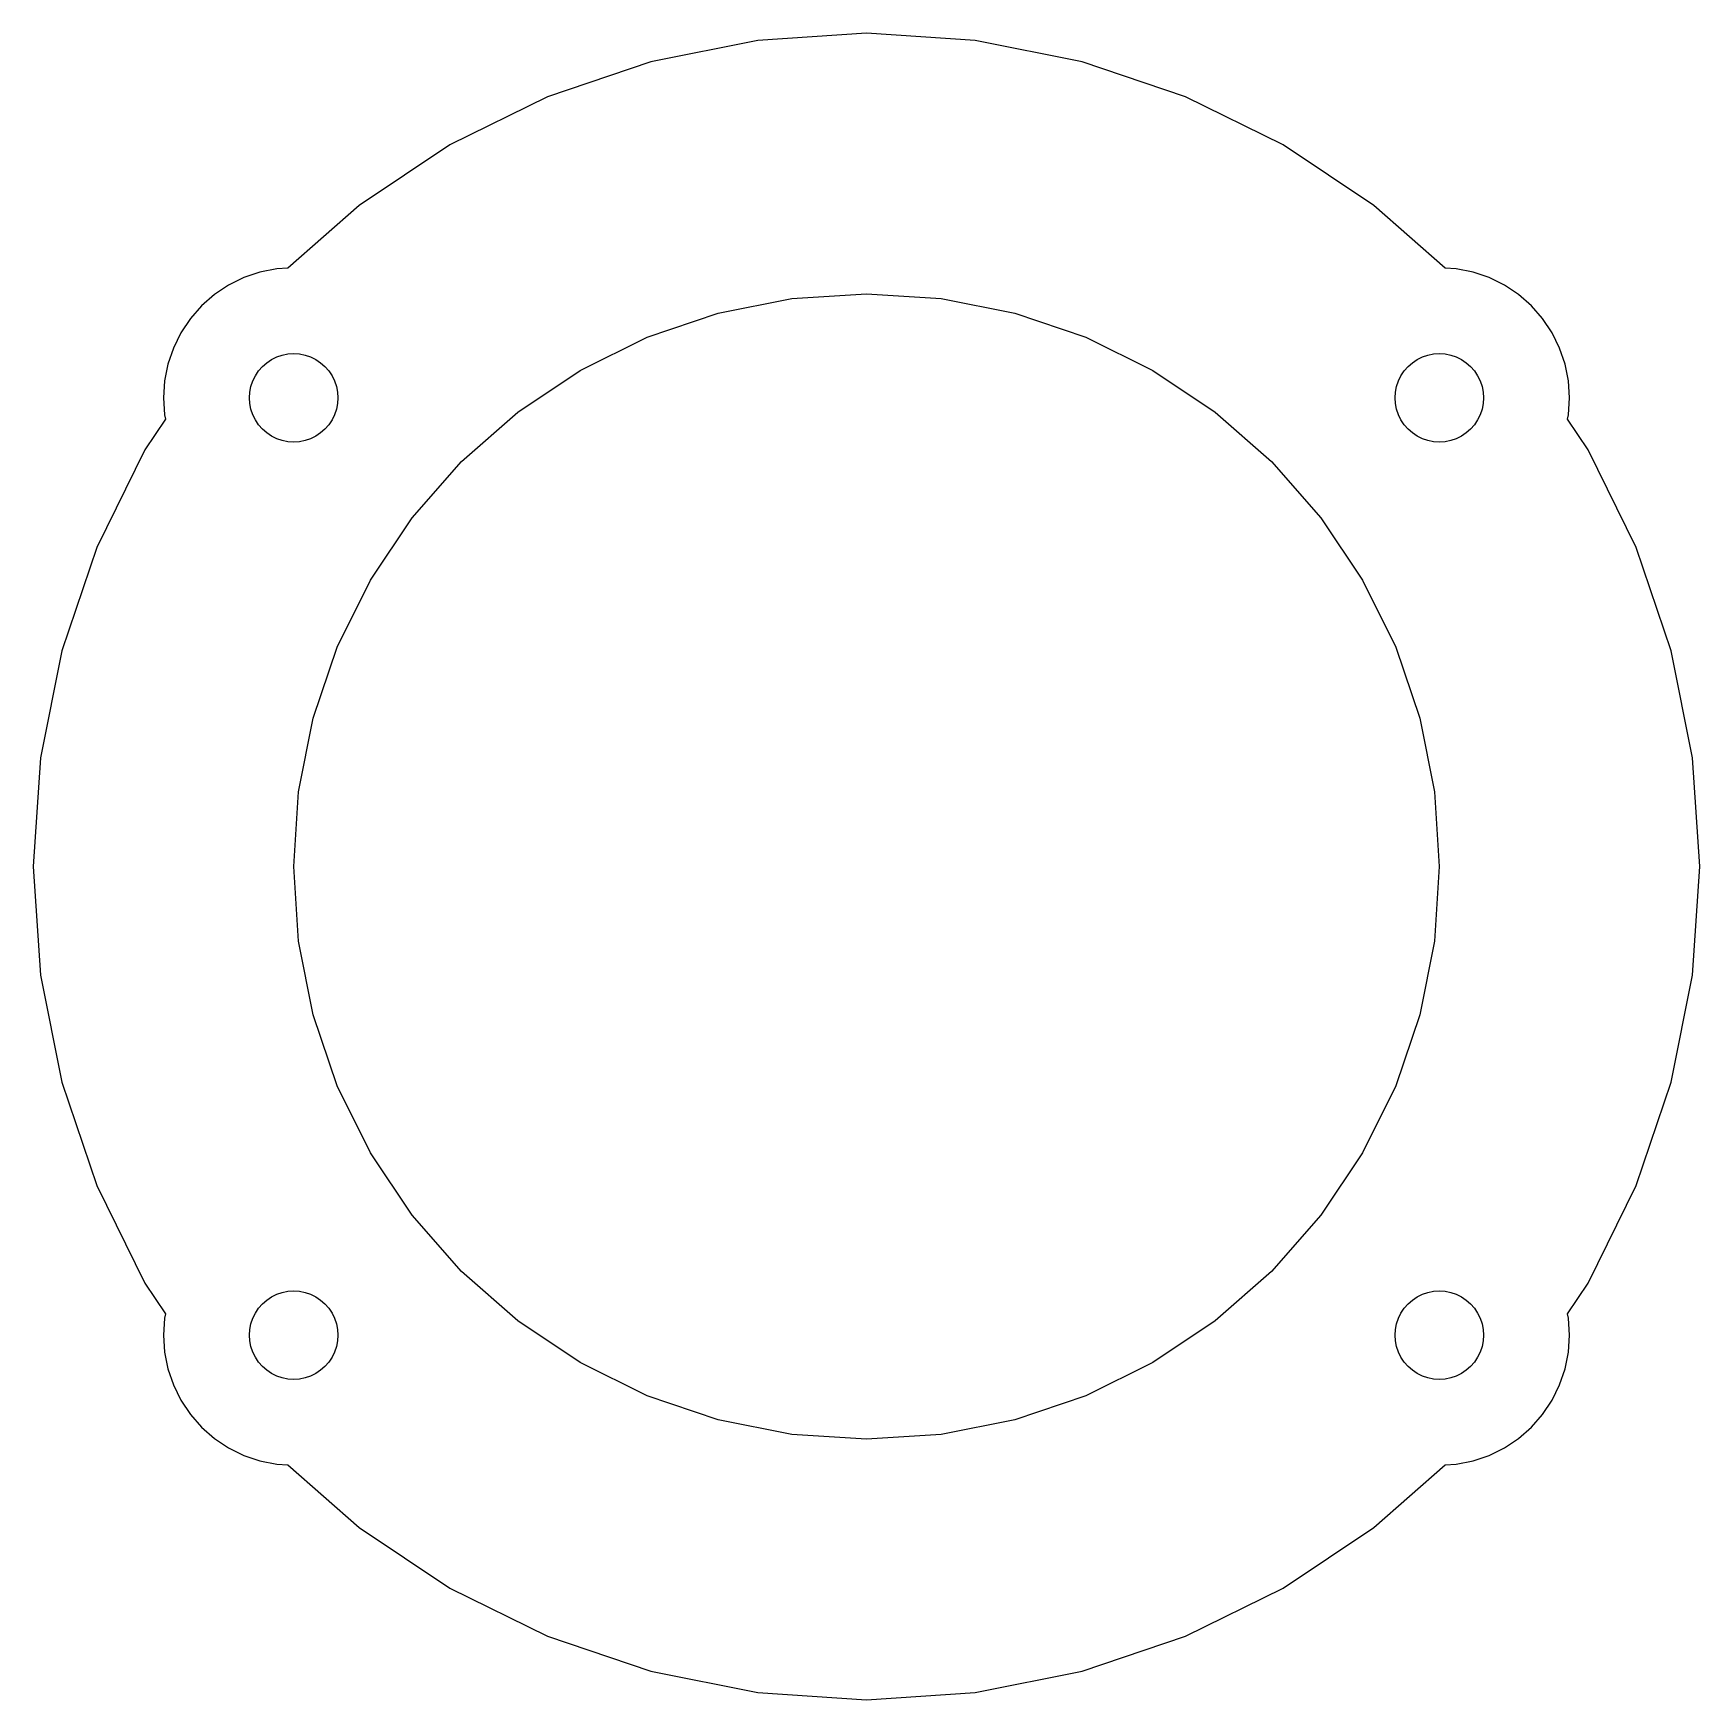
# Model space of a CAD drawing. Header units: metres. Extents: x 0 to 64, y 0 to 64.
import ezdxf

# ---------------------------------------------------------------- set-up
doc = ezdxf.new("R2010")
doc.units = ezdxf.units.M

msp = doc.modelspace()

# ---------------------------------------------------------------- linework, layer by layer
for p, q in [((32, 64), (27.8232, 63.7262)), ((36.1768, 63.7262), (32, 64)), ((27.8232, 63.7262), (23.7178, 62.9096)), ((40.2822, 62.9096), (36.1768, 63.7262)), ((23.7178, 62.9096), (19.7541, 61.5641)), ((44.2459, 61.5641), (40.2822, 62.9096)), ((19.7541, 61.5641), (16, 59.7128)), ((48, 59.7128), (44.2459, 61.5641)), ((16, 59.7128), (12.5196, 57.3873)), ((51.4804, 57.3873), (48, 59.7128)), ((12.5196, 57.3873), (9.78108, 54.9856)), ((54.2189, 54.9856), (51.4804, 57.3873)), ((8.08659, 54.6194), (7.5, 54.3301)), ((8.70592, 54.8296), (8.08659, 54.6194)), ((9.34738, 54.9572), (8.70592, 54.8296)), ((9.78108, 54.9856), (9.34738, 54.9572)), ((54.6526, 54.9572), (54.2189, 54.9856)), ((55.2941, 54.8296), (54.6526, 54.9572)), ((55.9134, 54.6194), (55.2941, 54.8296)), ((56.5, 54.3301), (55.9134, 54.6194)), ((6.95621, 53.9668), (6.46448, 53.5355)), ((7.5, 54.3301), (6.95621, 53.9668)), ((26.306, 53.2504), (29.1284, 53.8118)), ((29.1284, 53.8118), (32, 54)), ((32, 54), (34.8716, 53.8118)), ((34.8716, 53.8118), (37.694, 53.2504)), ((57.0438, 53.9668), (56.5, 54.3301)), ((57.5355, 53.5355), (57.0438, 53.9668)), ((6.46448, 53.5355), (6.03323, 53.0438)), ((23.581, 52.3253), (26.306, 53.2504)), ((37.694, 53.2504), (40.419, 52.3253)), ((57.9668, 53.0438), (57.5355, 53.5355)), ((5.66988, 52.5), (5.38062, 51.9134)), ((6.03323, 53.0438), (5.66988, 52.5)), ((58.3301, 52.5), (57.9668, 53.0438)), ((58.6194, 51.9134), (58.3301, 52.5)), ((5.38062, 51.9134), (5.17038, 51.2941)), ((21, 51.0526), (23.581, 52.3253)), ((40.419, 52.3253), (43, 51.0526)), ((58.8296, 51.2941), (58.6194, 51.9134)), ((5.17038, 51.2941), (5.04279, 50.6526)), ((8.65131, 51.0349), (8.79793, 51.2021)), ((8.79793, 51.2021), (8.96512, 51.3487)), ((8.96512, 51.3487), (9.15001, 51.4722)), ((9.15001, 51.4722), (9.34944, 51.5706)), ((9.34944, 51.5706), (9.56001, 51.6421)), ((9.56001, 51.6421), (9.77811, 51.6855)), ((9.77811, 51.6855), (10, 51.7)), ((10, 51.7), (10.2219, 51.6855)), ((10.2219, 51.6855), (10.44, 51.6421)), ((10.44, 51.6421), (10.6506, 51.5706)), ((10.6506, 51.5706), (10.85, 51.4722)), ((10.85, 51.4722), (11.0349, 51.3487)), ((11.0349, 51.3487), (11.2021, 51.2021)), ((11.2021, 51.2021), (11.3487, 51.0349)), ((52.6513, 51.0349), (52.7979, 51.2021)), ((52.7979, 51.2021), (52.9651, 51.3487)), ((52.9651, 51.3487), (53.15, 51.4722)), ((53.15, 51.4722), (53.3494, 51.5706)), ((53.3494, 51.5706), (53.56, 51.6421)), ((53.56, 51.6421), (53.7781, 51.6855)), ((53.7781, 51.6855), (54, 51.7)), ((54, 51.7), (54.2219, 51.6855)), ((54.2219, 51.6855), (54.44, 51.6421)), ((54.44, 51.6421), (54.6506, 51.5706)), ((54.6506, 51.5706), (54.85, 51.4722)), ((54.85, 51.4722), (55.0349, 51.3487)), ((55.0349, 51.3487), (55.2021, 51.2021)), ((55.2021, 51.2021), (55.3487, 51.0349)), ((58.9572, 50.6526), (58.8296, 51.2941)), ((5.04279, 50.6526), (5, 50)), ((8.35794, 50.44), (8.42941, 50.6506)), ((8.42941, 50.6506), (8.52777, 50.85)), ((8.52777, 50.85), (8.65131, 51.0349)), ((11.3487, 51.0349), (11.4722, 50.85)), ((11.4722, 50.85), (11.5706, 50.6506)), ((11.5706, 50.6506), (11.6421, 50.44)), ((18.6073, 49.4538), (21, 51.0526)), ((43, 51.0526), (45.3927, 49.4538)), ((52.3579, 50.44), (52.4294, 50.6506)), ((52.4294, 50.6506), (52.5278, 50.85)), ((52.5278, 50.85), (52.6513, 51.0349)), ((55.3487, 51.0349), (55.4722, 50.85)), ((55.4722, 50.85), (55.5706, 50.6506)), ((55.5706, 50.6506), (55.6421, 50.44)), ((59, 50), (58.9572, 50.6526)), ((5, 50), (5.04279, 49.3474)), ((8.3, 50), (8.31454, 50.2219)), ((8.31454, 49.7781), (8.3, 50)), ((8.31454, 50.2219), (8.35794, 50.44)), ((11.6421, 50.44), (11.6855, 50.2219)), ((11.6855, 50.2219), (11.7, 50)), ((11.7, 50), (11.6855, 49.7781)), ((52.3, 50), (52.3145, 50.2219)), ((52.3145, 49.7781), (52.3, 50)), ((52.3145, 50.2219), (52.3579, 50.44)), ((55.6421, 50.44), (55.6855, 50.2219)), ((55.6855, 50.2219), (55.7, 50)), ((55.7, 50), (55.6855, 49.7781)), ((58.9572, 49.3474), (59, 50)), ((5.04279, 49.3474), (5.07597, 49.1805)), ((8.35794, 49.56), (8.31454, 49.7781)), ((8.42941, 49.3494), (8.35794, 49.56)), ((8.52777, 49.15), (8.42941, 49.3494)), ((11.5706, 49.3494), (11.4722, 49.15)), ((11.6421, 49.56), (11.5706, 49.3494)), ((11.6855, 49.7781), (11.6421, 49.56)), ((16.4437, 47.5563), (18.6073, 49.4538)), ((45.3927, 49.4538), (47.5563, 47.5563)), ((52.3579, 49.56), (52.3145, 49.7781)), ((52.4294, 49.3494), (52.3579, 49.56)), ((52.5278, 49.15), (52.4294, 49.3494)), ((55.5706, 49.3494), (55.4722, 49.15)), ((55.6421, 49.56), (55.5706, 49.3494)), ((55.6855, 49.7781), (55.6421, 49.56)), ((58.924, 49.1805), (58.9572, 49.3474)), ((5.07597, 49.1805), (4.2872, 48)), ((8.65131, 48.9651), (8.52777, 49.15)), ((8.79793, 48.7979), (8.65131, 48.9651)), ((8.96512, 48.6513), (8.79793, 48.7979)), ((9.15001, 48.5278), (8.96512, 48.6513)), ((11.0349, 48.6513), (10.85, 48.5278)), ((11.2021, 48.7979), (11.0349, 48.6513)), ((11.3487, 48.9651), (11.2021, 48.7979)), ((11.4722, 49.15), (11.3487, 48.9651)), ((52.6513, 48.9651), (52.5278, 49.15)), ((52.7979, 48.7979), (52.6513, 48.9651)), ((52.9651, 48.6513), (52.7979, 48.7979)), ((53.15, 48.5278), (52.9651, 48.6513)), ((55.0349, 48.6513), (54.85, 48.5278)), ((55.2021, 48.7979), (55.0349, 48.6513)), ((55.3487, 48.9651), (55.2021, 48.7979)), ((55.4722, 49.15), (55.3487, 48.9651)), ((59.7128, 48), (58.924, 49.1805)), ((4.2872, 48), (2.43587, 44.2459)), ((9.34944, 48.4294), (9.15001, 48.5278)), ((9.56001, 48.3579), (9.34944, 48.4294)), ((9.77811, 48.3145), (9.56001, 48.3579)), ((10, 48.3), (9.77811, 48.3145)), ((10.2219, 48.3145), (10, 48.3)), ((10.44, 48.3579), (10.2219, 48.3145)), ((10.6506, 48.4294), (10.44, 48.3579)), ((10.85, 48.5278), (10.6506, 48.4294)), ((53.3494, 48.4294), (53.15, 48.5278)), ((53.56, 48.3579), (53.3494, 48.4294)), ((53.7781, 48.3145), (53.56, 48.3579)), ((54, 48.3), (53.7781, 48.3145)), ((54.2219, 48.3145), (54, 48.3)), ((54.44, 48.3579), (54.2219, 48.3145)), ((54.6506, 48.4294), (54.44, 48.3579)), ((54.85, 48.5278), (54.6506, 48.4294)), ((61.5641, 44.2459), (59.7128, 48)), ((14.5462, 45.3927), (16.4437, 47.5563)), ((47.5563, 47.5563), (49.4538, 45.3927)), ((12.9474, 43), (14.5462, 45.3927)), ((49.4538, 45.3927), (51.0526, 43)), ((2.43587, 44.2459), (1.09038, 40.2822)), ((62.9096, 40.2822), (61.5641, 44.2459)), ((11.6747, 40.419), (12.9474, 43)), ((51.0526, 43), (52.3253, 40.419)), ((10.7496, 37.694), (11.6747, 40.419)), ((52.3253, 40.419), (53.2504, 37.694)), ((1.09038, 40.2822), (0.27377, 36.1768)), ((63.7262, 36.1768), (62.9096, 40.2822)), ((10.1882, 34.8716), (10.7496, 37.694)), ((53.2504, 37.694), (53.8118, 34.8716)), ((0.27377, 36.1768), (0, 32)), ((64, 32), (63.7262, 36.1768)), ((10, 32), (10.1882, 34.8716)), ((53.8118, 34.8716), (54, 32)), ((0, 32), (0.27377, 27.8232)), ((10.1882, 29.1284), (10, 32)), ((54, 32), (53.8118, 29.1284)), ((63.7262, 27.8232), (64, 32)), ((10.7496, 26.306), (10.1882, 29.1284)), ((53.8118, 29.1284), (53.2504, 26.306)), ((0.27377, 27.8232), (1.09038, 23.7178)), ((62.9096, 23.7178), (63.7262, 27.8232)), ((11.6747, 23.581), (10.7496, 26.306)), ((53.2504, 26.306), (52.3253, 23.581)), ((1.09038, 23.7178), (2.43587, 19.7541)), ((61.5641, 19.7541), (62.9096, 23.7178)), ((12.9474, 21), (11.6747, 23.581)), ((52.3253, 23.581), (51.0526, 21)), ((14.5462, 18.6073), (12.9474, 21)), ((51.0526, 21), (49.4538, 18.6073)), ((2.43587, 19.7541), (4.2872, 16)), ((59.7128, 16), (61.5641, 19.7541)), ((16.4437, 16.4437), (14.5462, 18.6073)), ((49.4538, 18.6073), (47.5563, 16.4437)), ((4.2872, 16), (5.07597, 14.8195)), ((18.6073, 14.5462), (16.4437, 16.4437)), ((47.5563, 16.4437), (45.3927, 14.5462)), ((58.924, 14.8195), (59.7128, 16)), ((8.96512, 15.3487), (9.15001, 15.4722)), ((9.15001, 15.4722), (9.34944, 15.5706)), ((9.34944, 15.5706), (9.56001, 15.6421)), ((9.56001, 15.6421), (9.77811, 15.6855)), ((9.77811, 15.6855), (10, 15.7)), ((10, 15.7), (10.2219, 15.6855)), ((10.2219, 15.6855), (10.44, 15.6421)), ((10.44, 15.6421), (10.6506, 15.5706)), ((10.6506, 15.5706), (10.85, 15.4722)), ((10.85, 15.4722), (11.0349, 15.3487)), ((52.9651, 15.3487), (53.15, 15.4722)), ((53.15, 15.4722), (53.3494, 15.5706)), ((53.3494, 15.5706), (53.56, 15.6421)), ((53.56, 15.6421), (53.7781, 15.6855)), ((53.7781, 15.6855), (54, 15.7)), ((54, 15.7), (54.2219, 15.6855)), ((54.2219, 15.6855), (54.44, 15.6421)), ((54.44, 15.6421), (54.6506, 15.5706)), ((54.6506, 15.5706), (54.85, 15.4722)), ((54.85, 15.4722), (55.0349, 15.3487)), ((5.07597, 14.8195), (5.04279, 14.6526)), ((8.42941, 14.6506), (8.52777, 14.85)), ((8.52777, 14.85), (8.65131, 15.0349)), ((8.65131, 15.0349), (8.79793, 15.2021)), ((8.79793, 15.2021), (8.96512, 15.3487)), ((11.0349, 15.3487), (11.2021, 15.2021)), ((11.2021, 15.2021), (11.3487, 15.0349)), ((11.3487, 15.0349), (11.4722, 14.85)), ((11.4722, 14.85), (11.5706, 14.6506)), ((52.4294, 14.6506), (52.5278, 14.85)), ((52.5278, 14.85), (52.6513, 15.0349)), ((52.6513, 15.0349), (52.7979, 15.2021)), ((52.7979, 15.2021), (52.9651, 15.3487)), ((55.0349, 15.3487), (55.2021, 15.2021)), ((55.2021, 15.2021), (55.3487, 15.0349)), ((55.3487, 15.0349), (55.4722, 14.85)), ((55.4722, 14.85), (55.5706, 14.6506)), ((58.9572, 14.6526), (58.924, 14.8195)), ((5.04279, 14.6526), (5, 14)), ((8.3, 14), (8.31454, 14.2219)), ((8.31454, 14.2219), (8.35794, 14.44)), ((8.35794, 14.44), (8.42941, 14.6506)), ((11.5706, 14.6506), (11.6421, 14.44)), ((11.6421, 14.44), (11.6855, 14.2219)), ((11.6855, 14.2219), (11.7, 14)), ((21, 12.9474), (18.6073, 14.5462)), ((45.3927, 14.5462), (43, 12.9474)), ((52.3, 14), (52.3145, 14.2219)), ((52.3145, 14.2219), (52.3579, 14.44)), ((52.3579, 14.44), (52.4294, 14.6506)), ((55.5706, 14.6506), (55.6421, 14.44)), ((55.6421, 14.44), (55.6855, 14.2219)), ((55.6855, 14.2219), (55.7, 14)), ((59, 14), (58.9572, 14.6526)), ((5, 14), (5.04279, 13.3474)), ((8.31454, 13.7781), (8.3, 14)), ((8.35794, 13.56), (8.31454, 13.7781)), ((8.42941, 13.3494), (8.35794, 13.56)), ((11.6421, 13.56), (11.5706, 13.3494)), ((11.6855, 13.7781), (11.6421, 13.56)), ((11.7, 14), (11.6855, 13.7781)), ((52.3145, 13.7781), (52.3, 14)), ((52.3579, 13.56), (52.3145, 13.7781)), ((52.4294, 13.3494), (52.3579, 13.56)), ((55.6421, 13.56), (55.5706, 13.3494)), ((55.6855, 13.7781), (55.6421, 13.56)), ((55.7, 14), (55.6855, 13.7781)), ((58.9572, 13.3474), (59, 14)), ((5.04279, 13.3474), (5.17038, 12.7059)), ((8.52777, 13.15), (8.42941, 13.3494)), ((8.65131, 12.9651), (8.52777, 13.15)), ((8.79793, 12.7979), (8.65131, 12.9651)), ((11.3487, 12.9651), (11.2021, 12.7979)), ((11.4722, 13.15), (11.3487, 12.9651)), ((11.5706, 13.3494), (11.4722, 13.15)), ((23.581, 11.6747), (21, 12.9474)), ((43, 12.9474), (40.419, 11.6747)), ((52.5278, 13.15), (52.4294, 13.3494)), ((52.6513, 12.9651), (52.5278, 13.15)), ((52.7979, 12.7979), (52.6513, 12.9651)), ((55.3487, 12.9651), (55.2021, 12.7979)), ((55.4722, 13.15), (55.3487, 12.9651)), ((55.5706, 13.3494), (55.4722, 13.15)), ((58.8296, 12.7059), (58.9572, 13.3474)), ((5.17038, 12.7059), (5.38062, 12.0866)), ((8.96512, 12.6513), (8.79793, 12.7979)), ((9.15001, 12.5278), (8.96512, 12.6513)), ((9.34944, 12.4294), (9.15001, 12.5278)), ((9.56001, 12.3579), (9.34944, 12.4294)), ((9.77811, 12.3145), (9.56001, 12.3579)), ((10, 12.3), (9.77811, 12.3145)), ((10.2219, 12.3145), (10, 12.3)), ((10.44, 12.3579), (10.2219, 12.3145)), ((10.6506, 12.4294), (10.44, 12.3579)), ((10.85, 12.5278), (10.6506, 12.4294)), ((11.0349, 12.6513), (10.85, 12.5278)), ((11.2021, 12.7979), (11.0349, 12.6513)), ((52.9651, 12.6513), (52.7979, 12.7979)), ((53.15, 12.5278), (52.9651, 12.6513)), ((53.3494, 12.4294), (53.15, 12.5278)), ((53.56, 12.3579), (53.3494, 12.4294)), ((53.7781, 12.3145), (53.56, 12.3579)), ((54, 12.3), (53.7781, 12.3145)), ((54.2219, 12.3145), (54, 12.3)), ((54.44, 12.3579), (54.2219, 12.3145)), ((54.6506, 12.4294), (54.44, 12.3579)), ((54.85, 12.5278), (54.6506, 12.4294)), ((55.0349, 12.6513), (54.85, 12.5278)), ((55.2021, 12.7979), (55.0349, 12.6513)), ((58.6194, 12.0866), (58.8296, 12.7059)), ((5.38062, 12.0866), (5.66988, 11.5)), ((26.306, 10.7496), (23.581, 11.6747)), ((40.419, 11.6747), (37.694, 10.7496)), ((58.3301, 11.5), (58.6194, 12.0866)), ((5.66988, 11.5), (6.03323, 10.9562)), ((6.03323, 10.9562), (6.46448, 10.4645)), ((57.5355, 10.4645), (57.9668, 10.9562)), ((57.9668, 10.9562), (58.3301, 11.5)), ((6.46448, 10.4645), (6.95621, 10.0332)), ((29.1284, 10.1882), (26.306, 10.7496)), ((37.694, 10.7496), (34.8716, 10.1882)), ((57.0438, 10.0332), (57.5355, 10.4645)), ((6.95621, 10.0332), (7.5, 9.66988)), ((7.5, 9.66988), (8.08659, 9.38062)), ((32, 10), (29.1284, 10.1882)), ((34.8716, 10.1882), (32, 10)), ((55.9134, 9.38062), (56.5, 9.66988)), ((56.5, 9.66988), (57.0438, 10.0332)), ((8.08659, 9.38062), (8.70592, 9.17038)), ((8.70592, 9.17038), (9.34738, 9.04279)), ((9.34738, 9.04279), (9.78108, 9.01436)), ((9.78108, 9.01436), (12.5196, 6.6127)), ((51.4804, 6.6127), (54.2189, 9.01436)), ((54.2189, 9.01436), (54.6526, 9.04279)), ((54.6526, 9.04279), (55.2941, 9.17038)), ((55.2941, 9.17038), (55.9134, 9.38062)), ((12.5196, 6.6127), (16, 4.2872)), ((48, 4.2872), (51.4804, 6.6127)), ((16, 4.2872), (19.7541, 2.43587)), ((44.2459, 2.43587), (48, 4.2872)), ((19.7541, 2.43587), (23.7178, 1.09038)), ((40.2822, 1.09038), (44.2459, 2.43587)), ((23.7178, 1.09038), (27.8232, 0.27377)), ((36.1768, 0.27377), (40.2822, 1.09038)), ((27.8232, 0.27377), (32, 0)), ((32, 0), (36.1768, 0.27377))]:
    msp.add_line(p, q)

doc.saveas('drawing.dxf')
